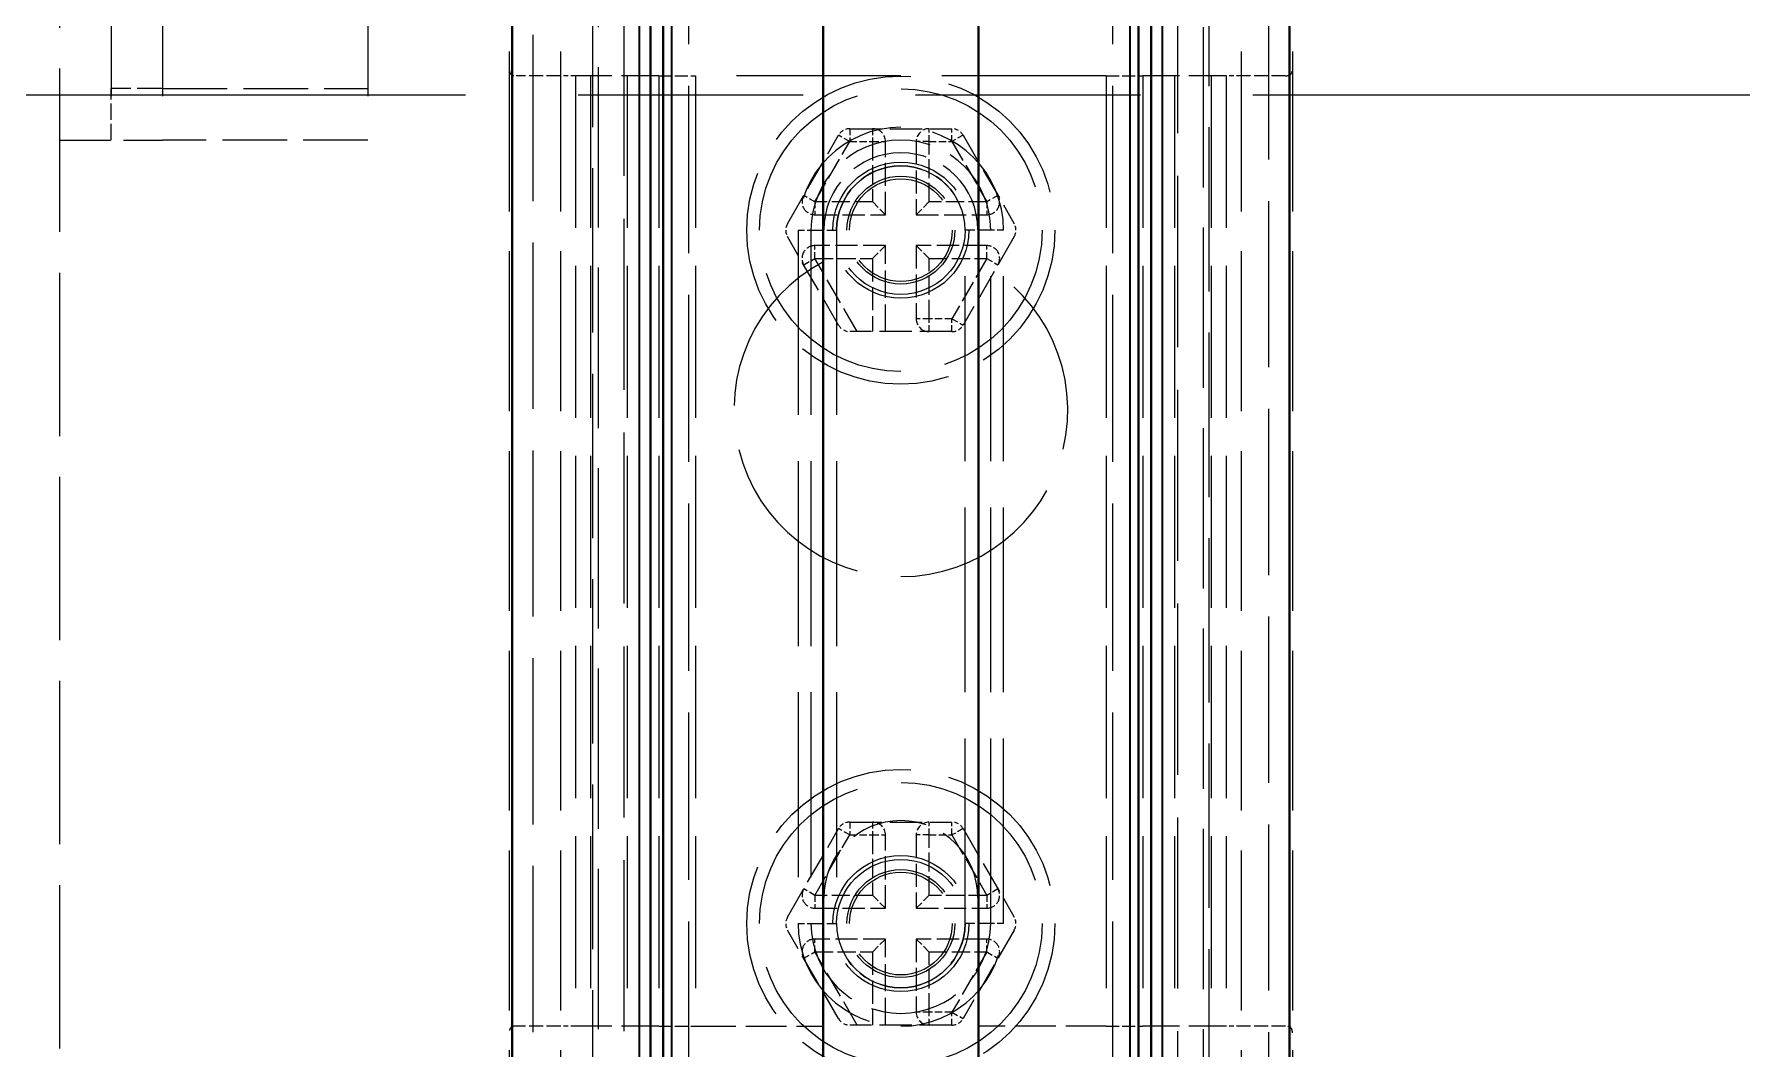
# Model space of a CAD drawing. Header units: millimetres. Extents: x 0 to 2523, y 0 to 1782.
# Drawn here: x 836.3 to 902.8, y 828.7 to 868.2 of the extents above; entities that cross this region are included whole.
import ezdxf

# ---------------------------------------------------------------- set-up
doc = ezdxf.new("R2010")
doc.units = ezdxf.units.MM
doc.header["$LTSCALE"] = 3
for name, pattern in [('CHAIN', [0.3543, 0.2362, -0.0295, 0.0591, -0.0295]), ('DASHED', [0.2067, 0.1654, -0.0413]), ('DOUBLE_DASH_CHAIN', [1.2403, 0.6614, -0.0827, 0.1654, -0.0827, 0.1654, -0.0827])]:
    doc.linetypes.add(name, pattern=pattern)
for name, color, linetype, lineweight in [('가려진 것(ISO)', 2, 'DASHED', 18), ('가려진 좁은 것(ISO)', 2, 'DASHED', 18), ('가시적인 것(ISO)', 3, 'Continuous', 40), ('가시적인 좁은 것(ISO)', 3, 'Continuous', 35), ('단면선(ISO)', 7, 'CHAIN', 25)]:
    doc.layers.add(name, color=color, linetype=linetype, lineweight=lineweight)

# ---------------------------------------------------------------- blocks, each defined once
blk = doc.blocks.new('2dTransSection0')
at = {"layer": '단면선(ISO)', "linetype": 'DOUBLE_DASH_CHAIN', "ltscale": 5.884671}
blk.add_line((250.787, 288.608), (393.387, 288.608), dxfattribs=at)

msp = doc.modelspace()

# ---------------------------------------------------------------- linework, layer by layer
at = {"layer": '가려진 것(ISO)', "ltscale": 12.816269}
msp.add_line((837.2766, 773.0669), (837.2766, 924.0669), dxfattribs=at)
at = {"layer": '가려진 것(ISO)', "ltscale": 13.822656}
for p, q in [((839.2766, 924.0669), (839.2766, 864.0669)), ((849.2766, 924.0669), (849.2766, 864.0669))]:
    msp.add_line(p, q, dxfattribs=at)
at = {"layer": '가려진 것(ISO)', "ltscale": 12.901145}
for p, q in [((858.0266, 800.5669), (858.0266, 896.5669)), ((882.0266, 896.5669), (882.0266, 800.5669)), ((878.0266, 866.5669), (862.0266, 866.5669))]:
    msp.add_line(p, q, dxfattribs=at)
at = {"layer": '가려진 것(ISO)', "ltscale": 13.045907}
for p, q in [((855.7066, 805.0615), (855.7066, 894.049)), ((884.3466, 894.049), (884.3466, 805.0615))]:
    msp.add_line(p, q, dxfattribs=at)
at = {"layer": '가려진 것(ISO)', "ltscale": 12.584246}
for p, q in [((858.2533, 806.032), (858.2533, 884.0669)), ((881.7999, 884.0669), (881.7999, 806.032))]:
    msp.add_line(p, q, dxfattribs=at)
at = {"layer": '가려진 것(ISO)', "ltscale": 12.54278}
for p, q in [((854.7766, 883.0669), (854.7766, 813.0669)), ((856.7766, 883.0669), (856.7766, 813.0669)), ((883.2766, 883.0669), (883.2766, 813.0669)), ((885.2766, 883.0669), (885.2766, 813.0669))]:
    msp.add_line(p, q, dxfattribs=at)
at = {"layer": '가려진 것(ISO)', "ltscale": 1.099577}
for p, q in [((856.7766, 866.5669), (855.0445, 866.5669)), ((885.0086, 866.5669), (883.2766, 866.5669)), ((856.7766, 829.5669), (855.0445, 829.5669)), ((885.0086, 829.5669), (883.2766, 829.5669))]:
    msp.add_line(p, q, dxfattribs=at)
at = {"layer": '가려진 것(ISO)', "ltscale": 0.364987}
for p, q in [((857.3516, 866.5669), (856.7766, 866.5669)), ((883.2766, 866.5669), (882.7015, 866.5669)), ((857.3516, 829.5669), (856.7766, 829.5669)), ((883.2766, 829.5669), (882.7015, 829.5669))]:
    msp.add_line(p, q, dxfattribs=at)
at = {"layer": '가려진 것(ISO)', "ltscale": 11.933559}
for p, q in [((857.3516, 866.5669), (857.3516, 829.5669)), ((882.7015, 866.5669), (882.7015, 829.5669))]:
    msp.add_line(p, q, dxfattribs=at)
at = {"layer": '가려진 것(ISO)', "ltscale": 2.940551}
for p, q in [((860.6016, 866.5669), (857.3516, 866.5669)), ((882.7015, 866.5669), (879.4515, 866.5669)), ((860.6016, 829.5669), (857.3516, 829.5669)), ((882.7015, 829.5669), (879.4515, 829.5669))]:
    msp.add_line(p, q, dxfattribs=at)
at = {"layer": '가려진 것(ISO)', "ltscale": 1.00689}
for p, q in [((860.6016, 866.5669), (862.0266, 866.5669)), ((878.0266, 866.5669), (879.4515, 866.5669)), ((860.6016, 829.5669), (862.0266, 829.5669)), ((878.0266, 829.5669), (879.4515, 829.5669))]:
    msp.add_line(p, q, dxfattribs=at)
at = {"layer": '가려진 것(ISO)', "ltscale": 1.994494}
msp.add_line((841.2766, 866.0669), (839.2766, 866.0669), dxfattribs=at)
at = {"layer": '가려진 것(ISO)', "ltscale": 1.269698}
msp.add_line((839.2766, 864.0669), (839.2766, 866.0669), dxfattribs=at)
at = {"layer": '가려진 것(ISO)', "ltscale": 5.079091}
for p, q in [((841.2766, 866.0669), (849.2766, 866.0669)), ((849.2766, 864.0669), (841.2766, 864.0669))]:
    msp.add_line(p, q, dxfattribs=at)
at = {"layer": '가려진 것(ISO)', "ltscale": 2.529157}
for p, q in [((868.0347, 864.5069), (872.0184, 864.5069)), ((865.6098, 860.8069), (867.6017, 864.2569)), ((872.4514, 864.2569), (874.4433, 860.8069)), ((867.6017, 856.8569), (865.6098, 860.3069)), ((874.4433, 860.3069), (872.4514, 856.8569)), ((872.0184, 856.6069), (868.0347, 856.6069)), ((865.6098, 833.8069), (867.6017, 837.2569)), ((868.0347, 837.5069), (872.0184, 837.5069)), ((872.4514, 837.2569), (874.4433, 833.8069)), ((867.6017, 829.8569), (865.6098, 833.3069)), ((874.4433, 833.3069), (872.4514, 829.8569)), ((872.0184, 829.6069), (868.0347, 829.6069))]:
    msp.add_line(p, q, dxfattribs=at)
at = {"layer": '가려진 것(ISO)', "ltscale": 3.989087}
msp.add_line((837.2766, 864.0669), (841.2766, 864.0669), dxfattribs=at)
at = {"layer": '가려진 것(ISO)', "ltscale": 1.809362}
for p, q in [((869.4266, 861.1569), (869.4266, 864.0069)), ((870.6266, 864.0069), (870.6266, 861.1569)), ((870.6266, 859.9569), (870.6266, 857.1069)), ((869.4266, 834.1569), (869.4266, 837.0069)), ((870.6266, 837.0069), (870.6266, 834.1569)), ((870.6266, 832.9569), (870.6266, 830.1069))]:
    msp.add_line(p, q, dxfattribs=at)
at = {"layer": '가려진 것(ISO)', "ltscale": 0.60626}
for p, q in [((869.4266, 861.1569), (868.9266, 861.6569)), ((870.6266, 861.1569), (871.1266, 861.6569)), ((869.4266, 859.9569), (868.9266, 859.4569)), ((870.6266, 859.9569), (871.1266, 859.4569)), ((869.4266, 834.1569), (868.9266, 834.6569)), ((870.6266, 834.1569), (871.1266, 834.6569)), ((869.4266, 832.9569), (868.9266, 832.4569)), ((870.6266, 832.9569), (871.1266, 832.4569))]:
    msp.add_line(p, q, dxfattribs=at)
at = {"layer": '가려진 것(ISO)', "ltscale": 14.513788}
for p, q in [((866.5266, 860.5616), (866.5266, 833.5616)), ((873.5266, 833.5616), (873.5266, 860.5616))]:
    msp.add_line(p, q, dxfattribs=at)
at = {"layer": '가려진 것(ISO)', "ltscale": 1.745003}
for p, q in [((866.6779, 861.1569), (869.4266, 861.1569)), ((870.6266, 861.1569), (873.3752, 861.1569)), ((869.4266, 859.9569), (866.6779, 859.9569)), ((873.3752, 859.9569), (870.6266, 859.9569)), ((866.6779, 834.1569), (869.4266, 834.1569)), ((870.6266, 834.1569), (873.3752, 834.1569)), ((869.4266, 832.9569), (866.6779, 832.9569)), ((873.3752, 832.9569), (870.6266, 832.9569))]:
    msp.add_line(p, q, dxfattribs=at)
at = {"layer": '가려진 것(ISO)', "ltscale": 0.783187}
for p, q in [((867.0266, 859.3331), (867.0266, 860.5669)), ((873.0266, 860.5669), (873.0266, 859.3331))]:
    msp.add_line(p, q, dxfattribs=at)
at = {"layer": '가려진 것(ISO)', "ltscale": 2.126811}
for p, q in [((869.4266, 856.6069), (869.4266, 859.9569)), ((869.4266, 829.6069), (869.4266, 832.9569))]:
    msp.add_line(p, q, dxfattribs=at)
at = {"layer": '가려진 것(ISO)', "ltscale": 3.174394}
for p, q in [((867.0266, 829.5669), (867.0266, 834.5669)), ((873.0266, 834.5669), (873.0266, 829.5669)), ((862.0266, 829.5669), (867.0266, 829.5669)), ((878.0266, 829.5669), (873.0266, 829.5669))]:
    msp.add_line(p, q, dxfattribs=at)
at = {"layer": '가려진 것(ISO)', "ltscale": 12.159042}
for centre in [(870.0266, 860.5569), (870.0266, 833.5569)]:
    msp.add_circle(centre, 6, dxfattribs=at)
at = {"layer": '가려진 것(ISO)', "ltscale": 13.42561}
for centre in [(870.0266, 860.5569), (870.0266, 833.5569)]:
    msp.add_circle(centre, 2.65, dxfattribs=at)
at = {"layer": '가려진 것(ISO)', "ltscale": 12.665669}
for centre in [(870.0266, 860.5569), (870.0266, 833.5569)]:
    msp.add_circle(centre, 2.5, dxfattribs=at)
at = {"layer": '가려진 것(ISO)', "ltscale": 10.639162}
for centre in [(870.0266, 860.5569), (870.0266, 833.5569)]:
    msp.add_circle(centre, 2.1, dxfattribs=at)
at = {"layer": '가려진 것(ISO)', "ltscale": 0.332332}
for centre, start, end in [((868.0347, 864.0069), 90, 150), ((872.0184, 864.0069), 30, 90), ((866.0429, 860.5569), 150, 210), ((874.0103, 860.5569), 330, 30), ((868.0347, 857.1069), 210, 270), ((872.0184, 857.1069), 270, 330), ((868.0347, 837.0069), 90, 150), ((872.0184, 837.0069), 30, 90), ((866.0429, 833.5569), 150, 210), ((874.0103, 833.5569), 330, 30), ((868.0347, 830.1069), 210, 270), ((872.0184, 830.1069), 270, 330)]:
    msp.add_arc(centre, 0.5, start, end, dxfattribs=at)
at = {"layer": '가려진 것(ISO)', "ltscale": 0.498548}
for centre, start, end in [((868.9266, 864.0069), 0, 90), ((871.1266, 864.0069), 90, 180), ((871.1266, 857.1069), 180, 270), ((868.9266, 837.0069), 0, 90), ((871.1266, 837.0069), 90, 180), ((871.1266, 830.1069), 180, 270)]:
    msp.add_arc(centre, 0.5, start, end, dxfattribs=at)
at = {"layer": '가려진 것(ISO)', "ltscale": 6.980978}
for centre, start, end in [((870.0266, 860.5616), 0, 180), ((870.0266, 833.5616), 180, 0)]:
    msp.add_arc(centre, 3.5, start, end, dxfattribs=at)
at = {"layer": '가려진 것(ISO)', "ltscale": 5.983681}
for centre in [(870.0266, 860.5669), (870.0266, 834.5669)]:
    msp.add_arc(centre, 3, 0, 180, dxfattribs=at)
at = {"layer": '가려진 것(ISO)', "ltscale": 0.664765}
for centre, start, end in [((866.6779, 861.6569), 150, 270), ((873.3752, 861.6569), 270, 30), ((866.6779, 859.4569), 90, 210), ((873.3752, 859.4569), 330, 90), ((866.6779, 834.6569), 150, 270), ((873.3752, 834.6569), 270, 30), ((866.6779, 832.4569), 90, 210), ((873.3752, 832.4569), 330, 90)]:
    msp.add_arc(centre, 0.5, start, end, dxfattribs=at)
at = {"layer": '가려진 것(ISO)', "ltscale": 13.951069}
msp.add_arc((870.0266, 853.5669), 6.5, 117.486426, 62.513574, dxfattribs=at)
at = {"layer": '가려진 것(ISO)', "ltscale": 0.694281}
for points, knots in [([(854.7766, 866.8348), (854.7766, 866.751), (854.7936, 866.6806), (854.877, 866.5901), (854.9439, 866.5697), (855.0312, 866.567), (855.0378, 866.5669), (855.0445, 866.5669)], [-0.30606206, -0.30606206, -0.30606206, -0.30606206, -0.2557879, -0.2557879, -0.20551375, -0.20551375, -0.20152866, -0.20152866, -0.20152866, -0.20152866]), ([(885.0086, 866.5669), (885.0154, 866.5669), (885.022, 866.567), (885.1092, 866.5697), (885.1761, 866.5901), (885.2596, 866.6806), (885.2766, 866.751), (885.2766, 866.8348)], [0.20152866, 0.20152866, 0.20152866, 0.20152866, 0.20551375, 0.20551375, 0.2557879, 0.2557879, 0.30606206, 0.30606206, 0.30606206, 0.30606206]), ([(855.0445, 829.5669), (854.9607, 829.5669), (854.8903, 829.5498), (854.7998, 829.4664), (854.7795, 829.3995), (854.7767, 829.3123), (854.7766, 829.3057), (854.7766, 829.2989)], [-0.30606206, -0.30606206, -0.30606206, -0.30606206, -0.2557879, -0.2557879, -0.20551375, -0.20551375, -0.20152866, -0.20152866, -0.20152866, -0.20152866]), ([(885.2766, 829.2989), (885.2766, 829.3827), (885.2596, 829.4532), (885.1761, 829.5436), (885.1092, 829.564), (885.022, 829.5668), (885.0154, 829.5668), (885.0086, 829.5669)], [0.71587341, 0.71587341, 0.71587341, 0.71587341, 0.76614757, 0.76614757, 0.81642172, 0.81642172, 0.82040681, 0.82040681, 0.82040681, 0.82040681])]:
    msp.add_open_spline(points, degree=3, knots=knots, dxfattribs=at)
at = {"layer": '가려진 좁은 것(ISO)', "ltscale": 13.822656}
msp.add_line((841.2766, 924.0669), (841.2766, 864.0669), dxfattribs=at)
at = {"layer": '가려진 좁은 것(ISO)', "ltscale": 13.116171}
for p, q in [((861.7766, 819.0002), (861.7766, 884.0669)), ((878.2766, 819.0002), (878.2766, 884.0669))]:
    msp.add_line(p, q, dxfattribs=at)
at = {"layer": '가려진 좁은 것(ISO)', "ltscale": 13.426841}
for p, q in [((859.2533, 821.0366), (859.2533, 879.3185)), ((880.7999, 879.3185), (880.7999, 821.0366))]:
    msp.add_line(p, q, dxfattribs=at)
at = {"layer": '가려진 좁은 것(ISO)', "ltscale": 11.933559}
for p, q in [((857.9392, 866.5669), (857.9392, 829.5669)), ((859.3642, 866.5669), (859.3642, 829.5669)), ((860.6016, 866.5669), (860.6016, 829.5669)), ((862.0266, 866.5669), (862.0266, 829.5669)), ((878.0266, 866.5669), (878.0266, 829.5669)), ((879.4515, 866.5669), (879.4515, 829.5669)), ((880.689, 866.5669), (880.689, 829.5669)), ((882.114, 866.5669), (882.114, 829.5669))]:
    msp.add_line(p, q, dxfattribs=at)
at = {"layer": '가려진 좁은 것(ISO)', "ltscale": 0.498548}
for p, q in [((868.0347, 864.5069), (868.0347, 864.0069)), ((868.9266, 864.5069), (868.9266, 864.0069)), ((871.1266, 864.0069), (871.1266, 864.5069)), ((872.0184, 864.0069), (872.0184, 864.5069)), ((868.0347, 864.0069), (867.6017, 864.2569)), ((868.9266, 864.0069), (869.4266, 864.0069)), ((871.1266, 864.0069), (870.6266, 864.0069)), ((872.4514, 864.2569), (872.0184, 864.0069)), ((866.6779, 861.6569), (866.2449, 861.9069)), ((873.8082, 861.9069), (873.3752, 861.6569)), ((866.6779, 861.6569), (866.6779, 861.1569)), ((873.3752, 861.6569), (873.3752, 861.1569)), ((866.0266, 860.5616), (866.5266, 860.5616)), ((874.0266, 860.5616), (873.5266, 860.5616)), ((866.6779, 859.4569), (866.6779, 859.9569)), ((873.3752, 859.4569), (873.3752, 859.9569)), ((866.2449, 859.2069), (866.6779, 859.4569)), ((873.3752, 859.4569), (873.8082, 859.2069)), ((871.1266, 857.1069), (870.6266, 857.1069)), ((871.1266, 856.6069), (871.1266, 857.1069)), ((872.0184, 857.1069), (872.4514, 856.8569)), ((872.0184, 856.6069), (872.0184, 857.1069)), ((868.0347, 837.0069), (867.6017, 837.2569)), ((868.0347, 837.5069), (868.0347, 837.0069)), ((868.9266, 837.5069), (868.9266, 837.0069)), ((871.1266, 837.0069), (871.1266, 837.5069)), ((872.0184, 837.0069), (872.0184, 837.5069)), ((872.4514, 837.2569), (872.0184, 837.0069)), ((868.9266, 837.0069), (869.4266, 837.0069)), ((871.1266, 837.0069), (870.6266, 837.0069)), ((866.6779, 834.6569), (866.2449, 834.9069)), ((866.6779, 834.6569), (866.6779, 834.1569)), ((873.8082, 834.9069), (873.3752, 834.6569)), ((873.3752, 834.6569), (873.3752, 834.1569)), ((866.0266, 833.5616), (866.5266, 833.5616)), ((874.0266, 833.5616), (873.5266, 833.5616)), ((866.6779, 832.4569), (866.6779, 832.9569)), ((873.3752, 832.4569), (873.3752, 832.9569)), ((866.2449, 832.2069), (866.6779, 832.4569)), ((873.3752, 832.4569), (873.8082, 832.2069)), ((871.1266, 830.1069), (870.6266, 830.1069)), ((871.1266, 829.6069), (871.1266, 830.1069)), ((872.0184, 830.1069), (872.4514, 829.8569)), ((872.0184, 829.6069), (872.0184, 830.1069))]:
    msp.add_line(p, q, dxfattribs=at)
at = {"layer": '가려진 좁은 것(ISO)', "ltscale": 1.722727}
for p, q in [((866.6779, 861.6569), (868.0347, 864.0069)), ((872.0184, 864.0069), (873.3752, 861.6569)), ((873.3752, 859.4569), (872.0184, 857.1069)), ((866.6779, 834.6569), (868.0347, 837.0069)), ((872.0184, 837.0069), (873.3752, 834.6569)), ((873.3752, 832.4569), (872.0184, 830.1069))]:
    msp.add_line(p, q, dxfattribs=at)
at = {"layer": '가려진 좁은 것(ISO)', "ltscale": 0.56614}
for p, q in [((868.0347, 864.0069), (868.9266, 864.0069)), ((871.1266, 864.0069), (872.0184, 864.0069)), ((872.0184, 857.1069), (871.1266, 857.1069)), ((868.0347, 837.0069), (868.9266, 837.0069)), ((871.1266, 837.0069), (872.0184, 837.0069)), ((872.0184, 830.1069), (871.1266, 830.1069))]:
    msp.add_line(p, q, dxfattribs=at)
at = {"layer": '가려진 좁은 것(ISO)', "ltscale": 1.491912}
for p, q in [((868.9266, 864.0069), (868.9266, 861.6569)), ((871.1266, 861.6569), (871.1266, 864.0069)), ((871.1266, 857.1069), (871.1266, 859.4569)), ((868.9266, 837.0069), (868.9266, 834.6569)), ((871.1266, 834.6569), (871.1266, 837.0069)), ((871.1266, 830.1069), (871.1266, 832.4569))]:
    msp.add_line(p, q, dxfattribs=at)
at = {"layer": '가려진 좁은 것(ISO)', "ltscale": 1.427554}
for p, q in [((868.9266, 861.6569), (866.6779, 861.6569)), ((873.3752, 861.6569), (871.1266, 861.6569)), ((866.6779, 859.4569), (868.9266, 859.4569)), ((871.1266, 859.4569), (873.3752, 859.4569)), ((868.9266, 834.6569), (866.6779, 834.6569)), ((873.3752, 834.6569), (871.1266, 834.6569)), ((866.6779, 832.4569), (868.9266, 832.4569)), ((871.1266, 832.4569), (873.3752, 832.4569))]:
    msp.add_line(p, q, dxfattribs=at)
at = {"layer": '가려진 좁은 것(ISO)', "ltscale": 14.513788}
for p, q in [((866.0266, 860.5616), (866.0266, 833.5616)), ((867.5266, 860.5616), (867.5266, 833.5616)), ((872.5266, 833.5616), (872.5266, 860.5616)), ((874.0266, 833.5616), (874.0266, 860.5616))]:
    msp.add_line(p, q, dxfattribs=at)
at = {"layer": '가려진 좁은 것(ISO)', "ltscale": 0.997197}
for p, q in [((866.5266, 860.5616), (867.5266, 860.5616)), ((873.5266, 860.5616), (872.5266, 860.5616)), ((866.5266, 833.5616), (867.5266, 833.5616)), ((873.5266, 833.5616), (872.5266, 833.5616))]:
    msp.add_line(p, q, dxfattribs=at)
at = {"layer": '가려진 좁은 것(ISO)', "ltscale": 2.089287}
for p, q in [((868.3234, 856.6069), (866.6779, 859.4569)), ((868.3234, 829.6069), (866.6779, 832.4569))]:
    msp.add_line(p, q, dxfattribs=at)
at = {"layer": '가려진 좁은 것(ISO)', "ltscale": 1.809362}
for p, q in [((868.9266, 859.4569), (868.9266, 856.6069)), ((868.9266, 832.4569), (868.9266, 829.6069))]:
    msp.add_line(p, q, dxfattribs=at)
at = {"layer": '가려진 좁은 것(ISO)', "ltscale": 13.932237}
for centre in [(870.0266, 860.5569), (870.0266, 833.5569)]:
    msp.add_circle(centre, 5.5, dxfattribs=at)
at = {"layer": '가려진 좁은 것(ISO)', "ltscale": 10.132536}
for centre in [(870.0266, 860.5569), (870.0266, 833.5569)]:
    msp.add_circle(centre, 2, dxfattribs=at)
for centre, start, end in [((870.0266, 860.5616), 0, 180), ((870.0266, 833.5616), 180, 0)]:
    msp.add_arc(centre, 4, start, end, dxfattribs=at)
at = {"layer": '가려진 좁은 것(ISO)', "ltscale": 4.986384}
for centre, start, end in [((870.0266, 860.5616), 0, 180), ((870.0266, 833.5616), 180, 0)]:
    msp.add_arc(centre, 2.5, start, end, dxfattribs=at)
at = {"layer": '가시적인 것(ISO)'}
for p, q in [((867.0036, 892.2998), (867.0036, 822.1021)), ((873.0495, 892.2997), (873.0496, 822.1021)), ((854.8891, 891.4316), (854.8891, 804.0777)), ((885.164, 891.4316), (885.164, 804.0777)), ((860.2766, 804.0699), (860.2766, 884.0669)), ((860.7766, 884.0669), (860.7766, 795.7169)), ((879.2766, 795.7166), (879.2766, 884.067)), ((879.7766, 884.0669), (879.7766, 804.0713))]:
    msp.add_line(p, q, dxfattribs=at)
at = {"layer": '가시적인 좁은 것(ISO)'}
for p, q in [((859.8549, 804.0699), (859.8549, 884.0669)), ((861.1014, 884.0669), (861.1014, 795.7169)), ((878.9518, 795.7173), (878.9533, 884.0666)), ((880.1982, 884.0669), (880.1982, 804.0699))]:
    msp.add_line(p, q, dxfattribs=at)

# ---------------------------------------------------------------- block references
at = {"layer": '단면선(ISO)', "xscale": 3, "yscale": 3, "zscale": 3}
msp.add_blockref('2dTransSection0', (0, 0), dxfattribs=at)

doc.saveas('drawing.dxf')
